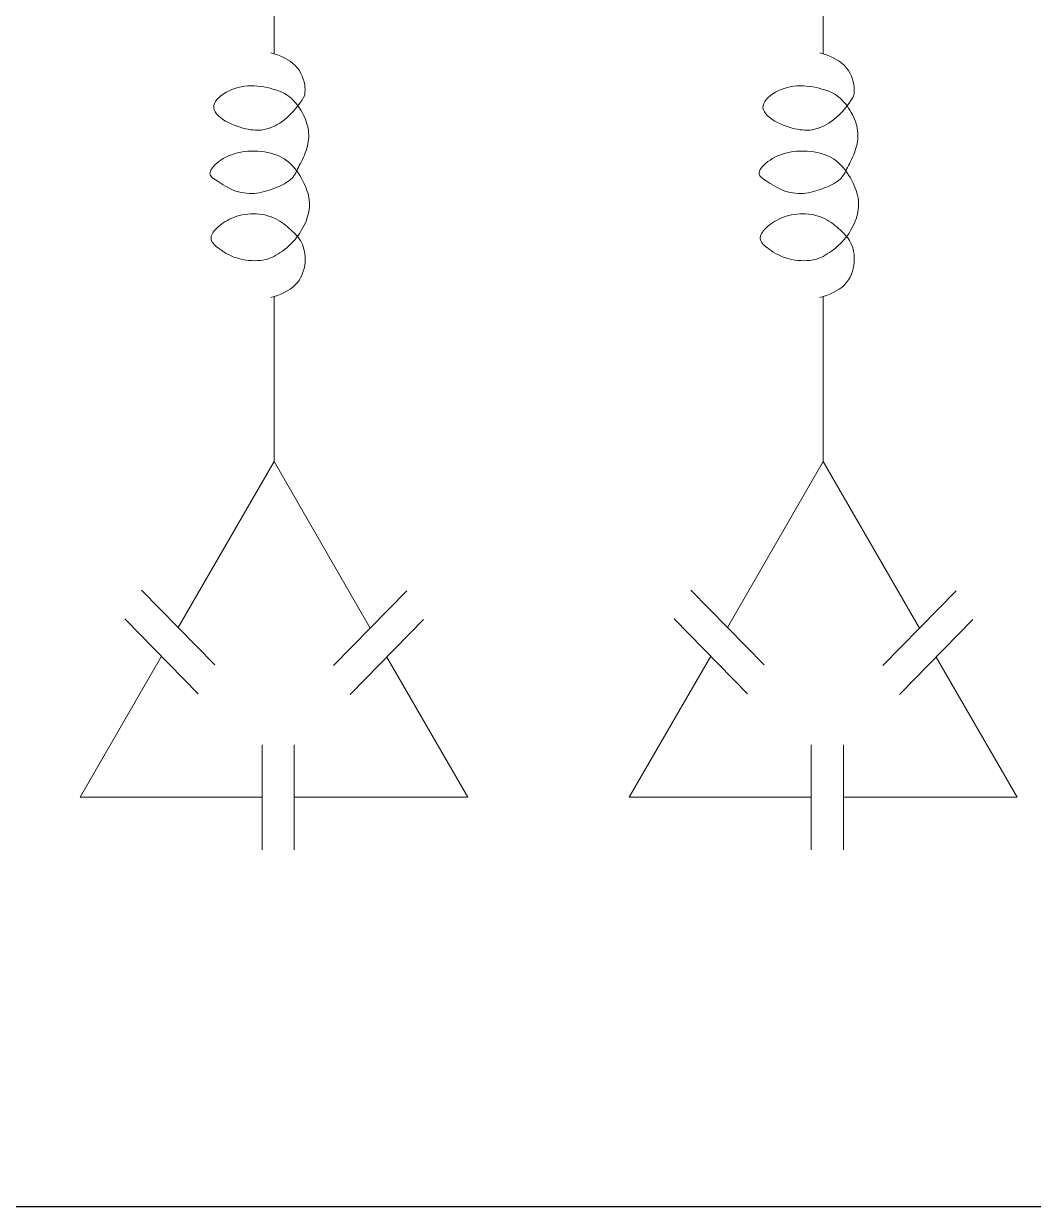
# Model space of a CAD drawing. Extents: x -5343388 to 7033982, y -486386 to 188356.
# Drawn here: x 344080 to 345648, y -412454 to -410616 of the extents above; entities that cross this region are included whole.
import ezdxf

# ---------------------------------------------------------------- set-up
doc = ezdxf.new("R2010")
doc.units = 0
doc.header["$MEASUREMENT"] = 0
doc.layers.add('wire', color=3, linetype='Continuous')
doc.layers.add('Wire Hatch', color=7, linetype='Continuous', lineweight=15)

msp = doc.modelspace()

# ---------------------------------------------------------------- linework, layer by layer
at = {"layer": 'wire'}
msp.add_line((336764.14967, -412453.57823), (348410.2823, -412453.57823), dxfattribs=at)
at = {"layer": 'Wire Hatch'}
for p, q in [((344469.25166, -410662.74337), (344469.25166, -410413.68431)), ((345322.00028, -410662.74337), (345322.00028, -410413.68431)), ((344469.25166, -410662.74337), (344464.01964, -410661.19329)), ((344474.49756, -410664.54937), (344469.25166, -410662.74337)), ((344479.68628, -410666.61799), (344474.49756, -410664.54937)), ((345322.00028, -410662.74337), (345316.76826, -410661.19329)), ((345327.24618, -410664.54937), (345322.00028, -410662.74337)), ((345332.43491, -410666.61799), (345327.24618, -410664.54937)), ((344484.74677, -410668.9559), (344479.68628, -410666.61799)), ((344489.60796, -410671.56977), (344484.74677, -410668.9559)), ((344494.19879, -410674.46629), (344489.60796, -410671.56977)), ((344498.44819, -410677.65212), (344494.19879, -410674.46629)), ((344502.28511, -410681.13394), (344498.44819, -410677.65212)), ((344505.6536, -410684.90917), (344502.28511, -410681.13394)), ((345337.49539, -410668.9559), (345332.43491, -410666.61799)), ((345342.35658, -410671.56977), (345337.49539, -410668.9559)), ((345346.94741, -410674.46629), (345342.35658, -410671.56977)), ((345351.19681, -410677.65212), (345346.94741, -410674.46629)), ((345355.03373, -410681.13394), (345351.19681, -410677.65212)), ((345358.40222, -410684.90917), (345355.03373, -410681.13394)), ((344508.55814, -410688.9381), (344505.6536, -410684.90917)), ((344511.01834, -410693.17178), (344508.55814, -410688.9381)), ((344513.05381, -410697.56124), (344511.01834, -410693.17178)), ((344514.68414, -410702.05753), (344513.05381, -410697.56124)), ((344515.92895, -410706.61169), (344514.68414, -410702.05753)), ((345361.30676, -410688.9381), (345358.40222, -410684.90917)), ((345363.76696, -410693.17178), (345361.30676, -410688.9381)), ((345365.80243, -410697.56124), (345363.76696, -410693.17178)), ((345367.43277, -410702.05753), (345365.80243, -410697.56124)), ((345368.67757, -410706.61169), (345367.43277, -410702.05753)), ((344395.08604, -410722.38414), (344399.3688, -410720.16827)), ((344399.3688, -410720.16827), (344403.83778, -410718.22391)), ((344403.83778, -410718.22391), (344408.47013, -410716.55551)), ((344408.47013, -410716.55551), (344413.24297, -410715.16753)), ((344413.24297, -410715.16753), (344418.13343, -410714.06441)), ((344418.13343, -410714.06441), (344423.11863, -410713.25061)), ((344423.11863, -410713.25061), (344428.17571, -410712.73058)), ((344428.17571, -410712.73058), (344433.28181, -410712.50877)), ((344433.28181, -410712.50877), (344438.41077, -410712.58333)), ((344438.41077, -410712.58333), (344443.5234, -410712.92717)), ((344443.5234, -410712.92717), (344448.57721, -410713.50692)), ((344448.57721, -410713.50692), (344453.52975, -410714.28919)), ((344453.52975, -410714.28919), (344458.33852, -410715.2406)), ((344458.33852, -410715.2406), (344462.96107, -410716.32776)), ((344462.96107, -410716.32776), (344467.35491, -410717.5173)), ((344467.35491, -410717.5173), (344471.47758, -410718.77583)), ((344471.47758, -410718.77583), (344475.29966, -410720.07999)), ((344475.29966, -410720.07999), (344478.84403, -410721.44646)), ((344478.84403, -410721.44646), (344482.14662, -410722.90195)), ((344516.80782, -410711.17474), (344515.92895, -410706.61169)), ((344516.80782, -410711.17474), (344517.07871, -410713.33528)), ((344517.07871, -410713.33528), (344517.27255, -410715.07153)), ((344517.28375, -410721.45845), (344517.09713, -410723.83684)), ((344517.27255, -410715.07153), (344517.38964, -410716.56774)), ((344517.39492, -410719.57696), (344517.28375, -410721.45845)), ((344517.38964, -410716.56774), (344517.43032, -410718.00813)), ((344517.43032, -410718.00813), (344517.39492, -410719.57696)), ((345247.83466, -410722.38414), (345252.11742, -410720.16827)), ((345252.11742, -410720.16827), (345256.58641, -410718.22391)), ((345256.58641, -410718.22391), (345261.21875, -410716.55551)), ((345261.21875, -410716.55551), (345265.99159, -410715.16753)), ((345265.99159, -410715.16753), (345270.88205, -410714.06441)), ((345270.88205, -410714.06441), (345275.86725, -410713.25061)), ((345275.86725, -410713.25061), (345280.92434, -410712.73058)), ((345280.92434, -410712.73058), (345286.03043, -410712.50877)), ((345286.03043, -410712.50877), (345291.15939, -410712.58333)), ((345291.15939, -410712.58333), (345296.27202, -410712.92717)), ((345296.27202, -410712.92717), (345301.32584, -410713.50692)), ((345301.32584, -410713.50692), (345306.27837, -410714.28919)), ((345306.27837, -410714.28919), (345311.08715, -410715.2406)), ((345311.08715, -410715.2406), (345315.70969, -410716.32776)), ((345315.70969, -410716.32776), (345320.10353, -410717.5173)), ((345320.10353, -410717.5173), (345324.2262, -410718.77583)), ((345324.2262, -410718.77583), (345328.04828, -410720.07999)), ((345328.04828, -410720.07999), (345331.59265, -410721.44646)), ((345331.59265, -410721.44646), (345334.89525, -410722.90195)), ((345369.55645, -410711.17474), (345368.67757, -410706.61169)), ((345369.55645, -410711.17474), (345369.82734, -410713.33528)), ((345369.82734, -410713.33528), (345370.02117, -410715.07153)), ((345370.03237, -410721.45845), (345369.84575, -410723.83684)), ((345370.02117, -410715.07153), (345370.13826, -410716.56774)), ((345370.14354, -410719.57696), (345370.03237, -410721.45845)), ((345370.13826, -410716.56774), (345370.17895, -410718.00813)), ((345370.17895, -410718.00813), (345370.14354, -410719.57696)), ((344376.85657, -410739.93628), (344378.58301, -410736.68851)), ((344378.58301, -410736.68851), (344380.94894, -410733.51949)), ((344380.94894, -410733.51949), (344383.86829, -410730.46688)), ((344383.86829, -410730.46688), (344387.25497, -410727.56835)), ((344387.25497, -410727.56835), (344391.02292, -410724.86155)), ((344391.02292, -410724.86155), (344395.08604, -410722.38414)), ((344482.14662, -410722.90195), (344485.24339, -410724.47316)), ((344485.24339, -410724.47316), (344488.17025, -410726.18681)), ((344488.17025, -410726.18681), (344490.96317, -410728.0696)), ((344490.96317, -410728.0696), (344493.65806, -410730.14824)), ((344493.65806, -410730.14824), (344496.29088, -410732.44942)), ((344496.29088, -410732.44942), (344498.88831, -410734.9906)), ((344498.88831, -410734.9906), (344501.44, -410737.75209)), ((344501.44, -410737.75209), (344503.92634, -410740.70499)), ((344509.29279, -410739.7448), (344505.82008, -410744.38176)), ((344512.39118, -410735.12707), (344509.29279, -410739.7448)), ((344515.0308, -410730.6108), (344512.39118, -410735.12707)), ((344516.8354, -410726.89637), (344515.0308, -410730.6108)), ((344517.09713, -410723.83684), (344516.8354, -410726.89637)), ((345229.60519, -410739.93628), (345231.33163, -410736.68851)), ((345231.33163, -410736.68851), (345233.69757, -410733.51949)), ((345233.69757, -410733.51949), (345236.61691, -410730.46688)), ((345236.61691, -410730.46688), (345240.0036, -410727.56835)), ((345240.0036, -410727.56835), (345243.77154, -410724.86155)), ((345243.77154, -410724.86155), (345247.83466, -410722.38414)), ((345334.89525, -410722.90195), (345337.99201, -410724.47316)), ((345337.99201, -410724.47316), (345340.91888, -410726.18681)), ((345340.91888, -410726.18681), (345343.71179, -410728.0696)), ((345343.71179, -410728.0696), (345346.40669, -410730.14824)), ((345346.40669, -410730.14824), (345349.03951, -410732.44942)), ((345349.03951, -410732.44942), (345351.63693, -410734.9906)), ((345351.63693, -410734.9906), (345354.18862, -410737.75209)), ((345354.18862, -410737.75209), (345356.67496, -410740.70499)), ((345362.04141, -410739.7448), (345358.5687, -410744.38176)), ((345365.13981, -410735.12707), (345362.04141, -410739.7448)), ((345367.77942, -410730.6108), (345365.13981, -410735.12707)), ((345369.58402, -410726.89637), (345367.77942, -410730.6108)), ((345369.84575, -410723.83684), (345369.58402, -410726.89637)), ((344375.66649, -410746.51739), (344375.85571, -410743.22512)), ((344376.34487, -410749.77773), (344375.66649, -410746.51739)), ((344375.85571, -410743.22512), (344376.85657, -410739.93628)), ((344377.82626, -410752.98003), (344376.34487, -410749.77773)), ((344380.01593, -410756.1005), (344377.82626, -410752.98003)), ((344382.81916, -410759.11536), (344380.01593, -410756.1005)), ((344494.0007, -410757.58562), (344489.87537, -410761.47709)), ((344498.08957, -410753.38442), (344494.0007, -410757.58562)), ((344502.05752, -410748.95571), (344498.08957, -410753.38442)), ((344505.82008, -410744.38176), (344502.05752, -410748.95571)), ((344503.92634, -410740.70499), (344506.32773, -410743.82034)), ((344506.32773, -410743.82034), (344508.62457, -410747.06923)), ((344508.62457, -410747.06923), (344510.79726, -410750.42272)), ((344510.79726, -410750.42272), (344512.82619, -410753.85187)), ((344512.82619, -410753.85187), (344514.69177, -410757.32776)), ((344514.69177, -410757.32776), (344516.37737, -410760.82554)), ((345228.41511, -410746.51739), (345228.60433, -410743.22512)), ((345229.09349, -410749.77773), (345228.41511, -410746.51739)), ((345228.60433, -410743.22512), (345229.60519, -410739.93628)), ((345230.57488, -410752.98003), (345229.09349, -410749.77773)), ((345232.76455, -410756.1005), (345230.57488, -410752.98003)), ((345235.56778, -410759.11536), (345232.76455, -410756.1005)), ((345346.74932, -410757.58562), (345342.62399, -410761.47709)), ((345350.83819, -410753.38442), (345346.74932, -410757.58562)), ((345354.80614, -410748.95571), (345350.83819, -410753.38442)), ((345358.5687, -410744.38176), (345354.80614, -410748.95571)), ((345356.67496, -410740.70499), (345359.07635, -410743.82034)), ((345359.07635, -410743.82034), (345361.37319, -410747.06923)), ((345361.37319, -410747.06923), (345363.54588, -410750.42272)), ((345363.54588, -410750.42272), (345365.57482, -410753.85187)), ((345365.57482, -410753.85187), (345367.44039, -410757.32776)), ((345367.44039, -410757.32776), (345369.12599, -410760.82554)), ((344386.14123, -410762.00081), (344382.81916, -410759.11536)), ((344389.88741, -410764.73306), (344386.14123, -410762.00081)), ((344393.96298, -410767.28832), (344389.88741, -410764.73306)), ((344398.27323, -410769.6428), (344393.96298, -410767.28832)), ((344402.72989, -410771.77728), (344398.27323, -410769.6428)), ((344407.27063, -410773.69076), (344402.72989, -410771.77728)), ((344411.83956, -410775.38686), (344407.27063, -410773.69076)), ((344416.38083, -410776.86914), (344411.83956, -410775.38686)), ((344467.30726, -410776.28664), (344463.99552, -410777.57864)), ((344470.74648, -410774.72616), (344467.30726, -410776.28664)), ((344474.31416, -410772.85607), (344470.74648, -410774.72616)), ((344478.01132, -410770.63521), (344474.31416, -410772.85607)), ((344481.83895, -410768.02244), (344478.01132, -410770.63521)), ((344485.79804, -410764.97659), (344481.83895, -410768.02244)), ((344489.87537, -410761.47709), (344485.79804, -410764.97659)), ((344516.37737, -410760.82554), (344517.87838, -410764.33666)), ((344517.87838, -410764.33666), (344519.19315, -410767.85669)), ((344519.19315, -410767.85669), (344520.32007, -410771.38117)), ((344520.32007, -410771.38117), (344521.25748, -410774.90565)), ((344521.25748, -410774.90565), (344522.00376, -410778.42568)), ((345238.88985, -410762.00081), (345235.56778, -410759.11536)), ((345242.63603, -410764.73306), (345238.88985, -410762.00081)), ((345246.7116, -410767.28832), (345242.63603, -410764.73306)), ((345251.02185, -410769.6428), (345246.7116, -410767.28832)), ((345255.47851, -410771.77728), (345251.02185, -410769.6428)), ((345260.01925, -410773.69076), (345255.47851, -410771.77728)), ((345264.58819, -410775.38686), (345260.01925, -410773.69076)), ((345269.12945, -410776.86914), (345264.58819, -410775.38686)), ((345320.05589, -410776.28664), (345316.74414, -410777.57864)), ((345323.4951, -410774.72616), (345320.05589, -410776.28664)), ((345327.06278, -410772.85607), (345323.4951, -410774.72616)), ((345330.75994, -410770.63521), (345327.06278, -410772.85607)), ((345334.58757, -410768.02244), (345330.75994, -410770.63521)), ((345338.54667, -410764.97659), (345334.58757, -410768.02244)), ((345342.62399, -410761.47709), (345338.54667, -410764.97659)), ((345369.12599, -410760.82554), (345370.627, -410764.33666)), ((345370.627, -410764.33666), (345371.94178, -410767.85669)), ((345371.94178, -410767.85669), (345373.06869, -410771.38117)), ((345373.06869, -410771.38117), (345374.0061, -410774.90565)), ((345374.0061, -410774.90565), (345374.75239, -410778.42568)), ((344420.83855, -410778.14121), (344416.38083, -410776.86914)), ((344425.15685, -410779.20665), (344420.83855, -410778.14121)), ((344429.27986, -410780.06904), (344425.15685, -410779.20665)), ((344433.15171, -410780.73198), (344429.27986, -410780.06904)), ((344436.73482, -410781.19951), (344433.15171, -410780.73198)), ((344440.06484, -410781.47753), (344436.73482, -410781.19951)), ((344443.1957, -410781.57239), (344440.06484, -410781.47753)), ((344446.18133, -410781.49046), (344443.1957, -410781.57239)), ((344449.07569, -410781.23808), (344446.18133, -410781.49046)), ((344451.9327, -410780.82161), (344449.07569, -410781.23808)), ((344454.80631, -410780.24741), (344451.9327, -410780.82161)), ((344457.75046, -410779.52184), (344454.80631, -410780.24741)), ((344460.81025, -410778.64332), (344457.75046, -410779.52184)), ((344463.99552, -410777.57864), (344460.81025, -410778.64332)), ((344522.00376, -410778.42568), (344522.55728, -410781.93681)), ((344522.55728, -410781.93681), (344522.9164, -410785.43458)), ((344523.05145, -410792.38414), (344522.83309, -410795.84334)), ((344522.9164, -410785.43458), (344523.08031, -410788.91604)), ((344523.08031, -410788.91604), (344523.05145, -410792.38414)), ((345273.58717, -410778.14121), (345269.12945, -410776.86914)), ((345277.90547, -410779.20665), (345273.58717, -410778.14121)), ((345282.02848, -410780.06904), (345277.90547, -410779.20665)), ((345285.90033, -410780.73198), (345282.02848, -410780.06904)), ((345289.48344, -410781.19951), (345285.90033, -410780.73198)), ((345292.81346, -410781.47753), (345289.48344, -410781.19951)), ((345295.94432, -410781.57239), (345292.81346, -410781.47753)), ((345298.92996, -410781.49046), (345295.94432, -410781.57239)), ((345301.82431, -410781.23808), (345298.92996, -410781.49046)), ((345304.68133, -410780.82161), (345301.82431, -410781.23808)), ((345307.55494, -410780.24741), (345304.68133, -410780.82161)), ((345310.49908, -410779.52184), (345307.55494, -410780.24741)), ((345313.55888, -410778.64332), (345310.49908, -410779.52184)), ((345316.74414, -410777.57864), (345313.55888, -410778.64332)), ((345374.75239, -410778.42568), (345375.3059, -410781.93681)), ((345375.3059, -410781.93681), (345375.66502, -410785.43458)), ((345375.80007, -410792.38414), (345375.58171, -410795.84334)), ((345375.66502, -410785.43458), (345375.82893, -410788.91604)), ((345375.82893, -410788.91604), (345375.80007, -410792.38414)), ((344519.01319, -410813.16159), (344517.7319, -410816.65602)), ((344520.13002, -410809.68013), (344519.01319, -410813.16159)), ((344521.0737, -410806.21203), (344520.13002, -410809.68013)), ((344521.84095, -410802.75283), (344521.0737, -410806.21203)), ((344522.4285, -410799.29808), (344521.84095, -410802.75283)), ((344522.83309, -410795.84334), (344522.4285, -410799.29808)), ((345371.76181, -410813.16159), (345370.48052, -410816.65602)), ((345372.87865, -410809.68013), (345371.76181, -410813.16159)), ((345373.82232, -410806.21203), (345372.87865, -410809.68013)), ((345374.58957, -410802.75283), (345373.82232, -410806.21203)), ((345375.17712, -410799.29808), (345374.58957, -410802.75283)), ((345375.58171, -410795.84334), (345375.17712, -410799.29808)), ((344380.22463, -410832.86782), (344383.31567, -410830.38006)), ((344383.31567, -410830.38006), (344386.722, -410827.97464)), ((344386.722, -410827.97464), (344390.41721, -410825.69015)), ((344390.41721, -410825.69015), (344394.38032, -410823.55031)), ((344394.38032, -410823.55031), (344398.59175, -410821.57516)), ((344398.59175, -410821.57516), (344403.03187, -410819.78473)), ((344403.03187, -410819.78473), (344407.6811, -410818.19905)), ((344407.6811, -410818.19905), (344412.51983, -410816.83814)), ((344412.51983, -410816.83814), (344417.52845, -410815.72205)), ((344417.52845, -410815.72205), (344422.68736, -410814.87078)), ((344422.68736, -410814.87078), (344427.97206, -410814.2992)), ((344427.97206, -410814.2992), (344433.33844, -410814.00135)), ((344433.33844, -410814.00135), (344438.73749, -410813.96611)), ((344438.73749, -410813.96611), (344444.1202, -410814.18236)), ((344444.1202, -410814.18236), (344449.43758, -410814.63896)), ((344449.43758, -410814.63896), (344454.64059, -410815.32479)), ((344454.64059, -410815.32479), (344459.68025, -410816.22872)), ((344459.68025, -410816.22872), (344464.50754, -410817.33963)), ((344464.50754, -410817.33963), (344469.08435, -410818.64972)), ((344469.08435, -410818.64972), (344473.41612, -410820.16455)), ((344473.41612, -410820.16455), (344477.51918, -410821.89304)), ((344477.51918, -410821.89304), (344481.40987, -410823.84408)), ((344481.40987, -410823.84408), (344485.10453, -410826.02657)), ((344485.10453, -410826.02657), (344488.61949, -410828.44942)), ((344488.61949, -410828.44942), (344491.9711, -410831.12152)), ((344491.9711, -410831.12152), (344495.17568, -410834.05179)), ((344511.62659, -410830.32219), (344510.03491, -410833.53844)), ((344513.22806, -410827.00135), (344511.62659, -410830.32219)), ((344514.8034, -410823.60038), (344513.22806, -410827.00135)), ((344516.31665, -410820.14378), (344514.8034, -410823.60038)), ((344517.7319, -410816.65602), (344516.31665, -410820.14378)), ((345232.97325, -410832.86782), (345236.06429, -410830.38006)), ((345236.06429, -410830.38006), (345239.47062, -410827.97464)), ((345239.47062, -410827.97464), (345243.16583, -410825.69015)), ((345243.16583, -410825.69015), (345247.12895, -410823.55031)), ((345247.12895, -410823.55031), (345251.34037, -410821.57516)), ((345251.34037, -410821.57516), (345255.7805, -410819.78473)), ((345255.7805, -410819.78473), (345260.42972, -410818.19905)), ((345260.42972, -410818.19905), (345265.26845, -410816.83814)), ((345265.26845, -410816.83814), (345270.27707, -410815.72205)), ((345270.27707, -410815.72205), (345275.43598, -410814.87078)), ((345275.43598, -410814.87078), (345280.72068, -410814.2992)), ((345280.72068, -410814.2992), (345286.08706, -410814.00135)), ((345286.08706, -410814.00135), (345291.48611, -410813.96611)), ((345291.48611, -410813.96611), (345296.86883, -410814.18236)), ((345296.86883, -410814.18236), (345302.1862, -410814.63896)), ((345302.1862, -410814.63896), (345307.38922, -410815.32479)), ((345307.38922, -410815.32479), (345312.42888, -410816.22872)), ((345312.42888, -410816.22872), (345317.25617, -410817.33963)), ((345317.25617, -410817.33963), (345321.83297, -410818.64972)), ((345321.83297, -410818.64972), (345326.16474, -410820.16455)), ((345326.16474, -410820.16455), (345330.2678, -410821.89304)), ((345330.2678, -410821.89304), (345334.15849, -410823.84408)), ((345334.15849, -410823.84408), (345337.85315, -410826.02657)), ((345337.85315, -410826.02657), (345341.36812, -410828.44942)), ((345341.36812, -410828.44942), (345344.71972, -410831.12152)), ((345344.71972, -410831.12152), (345347.9243, -410834.05179)), ((345364.37521, -410830.32219), (345362.78354, -410833.53844)), ((345365.97668, -410827.00135), (345364.37521, -410830.32219)), ((345367.55202, -410823.60038), (345365.97668, -410827.00135)), ((345369.06528, -410820.14378), (345367.55202, -410823.60038)), ((345370.48052, -410816.65602), (345369.06528, -410820.14378)), ((344369.73881, -410849.05105), (344369.85453, -410847.15565)), ((344370.10501, -410850.78176), (344369.73881, -410849.05105)), ((344369.85453, -410847.15565), (344370.47067, -410845.06181)), ((344370.47067, -410845.06181), (344371.56872, -410842.7966)), ((344371.56872, -410842.7966), (344373.12091, -410840.40231)), ((344373.12091, -410840.40231), (344375.09948, -410837.92123)), ((344375.09948, -410837.92123), (344377.47664, -410835.39563)), ((344377.47664, -410835.39563), (344380.22463, -410832.86782)), ((344495.17568, -410834.05179), (344498.24576, -410837.24096)), ((344498.24576, -410837.24096), (344501.17862, -410840.65713)), ((344501.79721, -410849.67197), (344500.41682, -410851.8552)), ((344501.17862, -410840.65713), (344503.96772, -410844.26025)), ((344503.09919, -410847.36411), (344501.79721, -410849.67197)), ((344504.37176, -410844.91826), (344503.09919, -410847.36411)), ((344503.96772, -410844.26025), (344506.60653, -410848.01025)), ((344505.66394, -410842.32108), (344504.37176, -410844.91826)), ((344507.02473, -410839.55921), (344505.66394, -410842.32108)), ((344506.60653, -410848.01025), (344509.08851, -410851.86707)), ((344508.48898, -410836.6256), (344507.02473, -410839.55921)), ((344510.03491, -410833.53844), (344508.48898, -410836.6256)), ((345222.48744, -410849.05105), (345222.60315, -410847.15565)), ((345222.85363, -410850.78176), (345222.48744, -410849.05105)), ((345222.60315, -410847.15565), (345223.21929, -410845.06181)), ((345223.21929, -410845.06181), (345224.31734, -410842.7966)), ((345224.31734, -410842.7966), (345225.86953, -410840.40231)), ((345225.86953, -410840.40231), (345227.8481, -410837.92123)), ((345227.8481, -410837.92123), (345230.22526, -410835.39563)), ((345230.22526, -410835.39563), (345232.97325, -410832.86782)), ((345347.9243, -410834.05179), (345350.99438, -410837.24096)), ((345350.99438, -410837.24096), (345353.92724, -410840.65713)), ((345354.54583, -410849.67197), (345353.16544, -410851.8552)), ((345353.92724, -410840.65713), (345356.71634, -410844.26025)), ((345355.84781, -410847.36411), (345354.54583, -410849.67197)), ((345357.12039, -410844.91826), (345355.84781, -410847.36411)), ((345356.71634, -410844.26025), (345359.35515, -410848.01025)), ((345358.41257, -410842.32108), (345357.12039, -410844.91826)), ((345359.77335, -410839.55921), (345358.41257, -410842.32108)), ((345359.35515, -410848.01025), (345361.83714, -410851.86707)), ((345361.23761, -410836.6256), (345359.77335, -410839.55921)), ((345362.78354, -410833.53844), (345361.23761, -410836.6256)), ((344370.92535, -410852.39675), (344370.10501, -410850.78176)), ((344372.17206, -410853.94497), (344370.92535, -410852.39675)), ((344373.81737, -410855.47538), (344372.17206, -410853.94497)), ((344375.83351, -410857.03695), (344373.81737, -410855.47538)), ((344378.1927, -410858.67864), (344375.83351, -410857.03695)), ((344380.86718, -410860.44942), (344378.1927, -410858.67864)), ((344383.82835, -410862.38042), (344380.86718, -410860.44942)), ((344387.04437, -410864.43161), (344383.82835, -410862.38042)), ((344390.48255, -410866.54511), (344387.04437, -410864.43161)), ((344394.11023, -410868.66307), (344390.48255, -410866.54511)), ((344479.02481, -410867.77879), (344475.72085, -410869.26173)), ((344482.20135, -410866.25134), (344479.02481, -410867.77879)), ((344485.22596, -410864.67494), (344482.20135, -410866.25134)), ((344488.07414, -410863.04511), (344485.22596, -410864.67494)), ((344490.72139, -410861.35743), (344488.07414, -410863.04511)), ((344493.14321, -410859.60743), (344490.72139, -410861.35743)), ((344495.31508, -410857.79066), (344493.14321, -410859.60743)), ((344497.22476, -410855.9012), (344495.31508, -410857.79066)), ((344498.909, -410853.92716), (344497.22476, -410855.9012)), ((344500.41682, -410851.8552), (344498.909, -410853.92716)), ((344509.08851, -410851.86707), (344511.40714, -410855.79066)), ((344511.40714, -410855.79066), (344513.55587, -410859.74096)), ((344513.55587, -410859.74096), (344515.52817, -410863.6779)), ((344515.52817, -410863.6779), (344517.31751, -410867.56885)), ((344517.31751, -410867.56885), (344518.91735, -410871.41084)), ((345223.67397, -410852.39675), (345222.85363, -410850.78176)), ((345224.92068, -410853.94497), (345223.67397, -410852.39675)), ((345226.56599, -410855.47538), (345224.92068, -410853.94497)), ((345228.58213, -410857.03695), (345226.56599, -410855.47538)), ((345230.94132, -410858.67864), (345228.58213, -410857.03695)), ((345233.6158, -410860.44942), (345230.94132, -410858.67864)), ((345236.57697, -410862.38042), (345233.6158, -410860.44942)), ((345239.79299, -410864.43161), (345236.57697, -410862.38042)), ((345243.23117, -410866.54511), (345239.79299, -410864.43161)), ((345246.85886, -410868.66307), (345243.23117, -410866.54511)), ((345331.77343, -410867.77879), (345328.46948, -410869.26173)), ((345334.94997, -410866.25134), (345331.77343, -410867.77879)), ((345337.97458, -410864.67494), (345334.94997, -410866.25134)), ((345340.82277, -410863.04511), (345337.97458, -410864.67494)), ((345343.47002, -410861.35743), (345340.82277, -410863.04511)), ((345345.89183, -410859.60743), (345343.47002, -410861.35743)), ((345348.0637, -410857.79066), (345345.89183, -410859.60743)), ((345349.97338, -410855.9012), (345348.0637, -410857.79066)), ((345351.65763, -410853.92716), (345349.97338, -410855.9012)), ((345353.16544, -410851.8552), (345351.65763, -410853.92716)), ((345361.83714, -410851.86707), (345364.15576, -410855.79066)), ((345364.15576, -410855.79066), (345366.30449, -410859.74096)), ((345366.30449, -410859.74096), (345368.27679, -410863.6779)), ((345368.27679, -410863.6779), (345370.06613, -410867.56885)), ((345370.06613, -410867.56885), (345371.66597, -410871.41084)), ((344397.89474, -410870.72761), (344394.11023, -410868.66307)), ((344401.80341, -410872.68087), (344397.89474, -410870.72761)), ((344405.80355, -410874.46499), (344401.80341, -410872.68087)), ((344409.8625, -410876.02212), (344405.80355, -410874.46499)), ((344413.95141, -410877.30587), (344409.8625, -410876.02212)), ((344418.05665, -410878.31588), (344413.95141, -410877.30587)), ((344422.16842, -410879.06329), (344418.05665, -410878.31588)), ((344426.27693, -410879.55921), (344422.16842, -410879.06329)), ((344430.37236, -410879.81477), (344426.27693, -410879.55921)), ((344434.44493, -410879.84111), (344430.37236, -410879.81477)), ((344438.48483, -410879.64934), (344434.44493, -410879.84111)), ((344442.48225, -410879.2506), (344438.48483, -410879.64934)), ((344446.42848, -410878.6575), (344442.48225, -410879.2506)), ((344450.31918, -410877.88858), (344446.42848, -410878.6575)), ((344454.15106, -410876.96388), (344450.31918, -410877.88858)), ((344457.92087, -410875.90342), (344454.15106, -410876.96388)), ((344461.62533, -410874.72723), (344457.92087, -410875.90342)), ((344465.26118, -410873.45535), (344461.62533, -410874.72723)), ((344468.82515, -410872.1078), (344465.26118, -410873.45535)), ((344472.31398, -410870.70461), (344468.82515, -410872.1078)), ((344475.72085, -410869.26173), (344472.31398, -410870.70461)), ((344518.91735, -410871.41084), (344520.32116, -410875.20832)), ((344520.32116, -410875.20832), (344521.5224, -410878.96574)), ((344521.5224, -410878.96574), (344522.51454, -410882.68755)), ((344522.51454, -410882.68755), (344523.29104, -410886.3782)), ((344523.29104, -410886.3782), (344523.84538, -410890.04214)), ((345250.64337, -410870.72761), (345246.85886, -410868.66307)), ((345254.55203, -410872.68087), (345250.64337, -410870.72761)), ((345258.55217, -410874.46499), (345254.55203, -410872.68087)), ((345262.61113, -410876.02212), (345258.55217, -410874.46499)), ((345266.70003, -410877.30587), (345262.61113, -410876.02212)), ((345270.80527, -410878.31588), (345266.70003, -410877.30587)), ((345274.91704, -410879.06329), (345270.80527, -410878.31588)), ((345279.02555, -410879.55921), (345274.91704, -410879.06329)), ((345283.12099, -410879.81477), (345279.02555, -410879.55921)), ((345287.19355, -410879.84111), (345283.12099, -410879.81477)), ((345291.23345, -410879.64934), (345287.19355, -410879.84111)), ((345295.23087, -410879.2506), (345291.23345, -410879.64934)), ((345299.17711, -410878.6575), (345295.23087, -410879.2506)), ((345303.0678, -410877.88858), (345299.17711, -410878.6575)), ((345306.89968, -410876.96388), (345303.0678, -410877.88858)), ((345310.66949, -410875.90342), (345306.89968, -410876.96388)), ((345314.37395, -410874.72723), (345310.66949, -410875.90342)), ((345318.0098, -410873.45535), (345314.37395, -410874.72723)), ((345321.57377, -410872.1078), (345318.0098, -410873.45535)), ((345325.0626, -410870.70461), (345321.57377, -410872.1078)), ((345328.46948, -410869.26173), (345325.0626, -410870.70461)), ((345371.66597, -410871.41084), (345373.06978, -410875.20832)), ((345373.06978, -410875.20832), (345374.27102, -410878.96574)), ((345374.27102, -410878.96574), (345375.26316, -410882.68755)), ((345375.26316, -410882.68755), (345376.03966, -410886.3782)), ((345376.03966, -410886.3782), (345376.594, -410890.04214)), ((344523.76914, -410904.5299), (344523.1952, -410908.14081)), ((344524.12745, -410900.92122), (344523.76914, -410904.5299)), ((344523.84538, -410890.04214), (344524.17101, -410893.68384)), ((344524.26358, -410897.30809), (344524.12745, -410900.92122)), ((344524.17101, -410893.68384), (344524.26358, -410897.30809)), ((345376.51776, -410904.5299), (345375.94383, -410908.14081)), ((345376.87607, -410900.92122), (345376.51776, -410904.5299)), ((345376.594, -410890.04214), (345376.91963, -410893.68384)), ((345377.0122, -410897.30809), (345376.87607, -410900.92122)), ((345376.91963, -410893.68384), (345377.0122, -410897.30809)), ((344390.45097, -410925.39897), (344393.52758, -410923.44348)), ((344393.52758, -410923.44348), (344396.7937, -410921.57701)), ((344396.7937, -410921.57701), (344400.24277, -410919.81736)), ((344400.24277, -410919.81736), (344403.86828, -410918.18235)), ((344403.86828, -410918.18235), (344407.6615, -410916.68903)), ((344407.6615, -410916.68903), (344411.60501, -410915.35149)), ((344411.60501, -410915.35149), (344415.67921, -410914.18309)), ((344415.67921, -410914.18309), (344419.8645, -410913.19719)), ((344419.8645, -410913.19719), (344424.14126, -410912.40713)), ((344424.14126, -410912.40713), (344428.48991, -410911.82627)), ((344428.48991, -410911.82627), (344432.89083, -410911.46796)), ((344432.89083, -410911.46796), (344437.32442, -410911.34556)), ((344437.32442, -410911.34556), (344441.77, -410911.46907)), ((344441.77, -410911.46907), (344446.2025, -410911.83517)), ((344446.2025, -410911.83517), (344450.5958, -410912.43717)), ((344450.5958, -410912.43717), (344454.92375, -410913.2684)), ((344454.92375, -410913.2684), (344459.16022, -410914.32219)), ((344459.16022, -410914.32219), (344463.27908, -410915.59185)), ((344463.27908, -410915.59185), (344467.25417, -410917.0707)), ((344467.25417, -410917.0707), (344471.05937, -410918.75208)), ((344471.05937, -410918.75208), (344474.6748, -410920.62486)), ((344474.6748, -410920.62486), (344478.10564, -410922.66009)), ((344478.10564, -410922.66009), (344481.36331, -410924.82441)), ((344518.87378, -410922.74021), (344517.31887, -410926.45794)), ((344520.24492, -410919.05364), (344518.87378, -410922.74021)), ((344521.42656, -410915.396), (344520.24492, -410919.05364)), ((344522.41216, -410911.76061), (344521.42656, -410915.396)), ((344523.1952, -410908.14081), (344522.41216, -410911.76061)), ((345243.19959, -410925.39897), (345246.27621, -410923.44348)), ((345246.27621, -410923.44348), (345249.54232, -410921.57701)), ((345249.54232, -410921.57701), (345252.99139, -410919.81736)), ((345252.99139, -410919.81736), (345256.6169, -410918.18235)), ((345256.6169, -410918.18235), (345260.41012, -410916.68903)), ((345260.41012, -410916.68903), (345264.35363, -410915.35149)), ((345264.35363, -410915.35149), (345268.42783, -410914.18309)), ((345268.42783, -410914.18309), (345272.61312, -410913.19719)), ((345272.61312, -410913.19719), (345276.88989, -410912.40713)), ((345276.88989, -410912.40713), (345281.23853, -410911.82627)), ((345281.23853, -410911.82627), (345285.63945, -410911.46796)), ((345285.63945, -410911.46796), (345290.07305, -410911.34556)), ((345290.07305, -410911.34556), (345294.51862, -410911.46907)), ((345294.51862, -410911.46907), (345298.95112, -410911.83517)), ((345298.95112, -410911.83517), (345303.34442, -410912.43717)), ((345303.34442, -410912.43717), (345307.67237, -410913.2684)), ((345307.67237, -410913.2684), (345311.90885, -410914.32219)), ((345311.90885, -410914.32219), (345316.0277, -410915.59185)), ((345316.0277, -410915.59185), (345320.00279, -410917.0707)), ((345320.00279, -410917.0707), (345323.808, -410918.75208)), ((345323.808, -410918.75208), (345327.42343, -410920.62486)), ((345327.42343, -410920.62486), (345330.85426, -410922.66009)), ((345330.85426, -410922.66009), (345334.11193, -410924.82441)), ((345371.62241, -410922.74021), (345370.06749, -410926.45794)), ((345372.99354, -410919.05364), (345371.62241, -410922.74021)), ((345374.17518, -410915.396), (345372.99354, -410919.05364)), ((345375.16079, -410911.76061), (345374.17518, -410915.396)), ((345375.94383, -410908.14081), (345375.16079, -410911.76061)), ((344373.53122, -410942.20609), (344374.80624, -410940.12448)), ((344374.80624, -410940.12448), (344376.34755, -410938.01618)), ((344376.34755, -410938.01618), (344378.14042, -410935.89006)), ((344378.14042, -410935.89006), (344380.17017, -410933.75505)), ((344380.17017, -410933.75505), (344382.42345, -410931.62152)), ((344382.42345, -410931.62152), (344384.89237, -410929.50579)), ((344384.89237, -410929.50579), (344387.57038, -410927.42567)), ((344387.57038, -410927.42567), (344390.45097, -410925.39897)), ((344481.36331, -410924.82441), (344484.45926, -410927.08443)), ((344484.45926, -410927.08443), (344487.40491, -410929.40676)), ((344487.40491, -410929.40676), (344490.21171, -410931.75802)), ((344490.21171, -410931.75802), (344492.89109, -410934.10483)), ((344492.89109, -410934.10483), (344495.45448, -410936.4138)), ((344495.45448, -410936.4138), (344497.9106, -410938.66417)), ((344497.9106, -410938.66417), (344500.25727, -410940.88561)), ((344500.25727, -410940.88561), (344502.48958, -410943.1204)), ((344509.30224, -410941.28435), (344506.85702, -410944.87968)), ((344511.57268, -410937.62449), (344509.30224, -410941.28435)), ((344513.66668, -410933.92011), (344511.57268, -410937.62449)), ((344515.58262, -410930.19125), (344513.66668, -410933.92011)), ((344517.31887, -410926.45794), (344515.58262, -410930.19125)), ((345226.27984, -410942.20609), (345227.55487, -410940.12448)), ((345227.55487, -410940.12448), (345229.09617, -410938.01618)), ((345229.09617, -410938.01618), (345230.88905, -410935.89006)), ((345230.88905, -410935.89006), (345232.91879, -410933.75505)), ((345232.91879, -410933.75505), (345235.17208, -410931.62152)), ((345235.17208, -410931.62152), (345237.64099, -410929.50579)), ((345237.64099, -410929.50579), (345240.31901, -410927.42567)), ((345240.31901, -410927.42567), (345243.19959, -410925.39897)), ((345334.11193, -410924.82441), (345337.20788, -410927.08443)), ((345337.20788, -410927.08443), (345340.15353, -410929.40676)), ((345340.15353, -410929.40676), (345342.96033, -410931.75802)), ((345342.96033, -410931.75802), (345345.63971, -410934.10483)), ((345345.63971, -410934.10483), (345348.2031, -410936.4138)), ((345348.2031, -410936.4138), (345350.65922, -410938.66417)), ((345350.65922, -410938.66417), (345353.00589, -410940.88561)), ((345353.00589, -410940.88561), (345355.23821, -410943.1204)), ((345362.05087, -410941.28435), (345359.60564, -410944.87968)), ((345364.3213, -410937.62449), (345362.05087, -410941.28435)), ((345366.4153, -410933.92011), (345364.3213, -410937.62449)), ((345368.33125, -410930.19125), (345366.4153, -410933.92011)), ((345370.06749, -410926.45794), (345368.33125, -410930.19125)), ((344371.38793, -410950.08739), (344371.45083, -410948.20164)), ((344371.66129, -410951.90713), (344371.38793, -410950.08739)), ((344371.45083, -410948.20164), (344371.83881, -410946.25356)), ((344372.2679, -410953.6779), (344371.66129, -410951.90713)), ((344371.83881, -410946.25356), (344372.53717, -410944.25208)), ((344373.20123, -410955.42196), (344372.2679, -410953.6779)), ((344372.53717, -410944.25208), (344373.53122, -410942.20609)), ((344374.45475, -410957.16158), (344373.20123, -410955.42196)), ((344376.02192, -410958.91899), (344374.45475, -410957.16158)), ((344377.8962, -410960.71647), (344376.02192, -410958.91899)), ((344495.39785, -410958.22982), (344492.19109, -410961.23724)), ((344498.49352, -410955.07997), (344495.39785, -410958.22982)), ((344501.44871, -410951.79659), (344498.49352, -410955.07997)), ((344504.23863, -410948.39043), (344501.44871, -410951.79659)), ((344502.48958, -410943.1204), (344504.60265, -410945.41083)), ((344506.85702, -410944.87968), (344504.23863, -410948.39043)), ((344504.60265, -410945.41083), (344506.59156, -410947.79919)), ((344506.59156, -410947.79919), (344508.45141, -410950.32775)), ((344508.45141, -410950.32775), (344510.17731, -410953.0388)), ((344510.17731, -410953.0388), (344511.76435, -410955.97463)), ((344511.76435, -410955.97463), (344513.20464, -410959.16677)), ((344513.20464, -410959.16677), (344514.47831, -410962.60371)), ((345224.13656, -410950.08739), (345224.19945, -410948.20164)), ((345224.40991, -410951.90713), (345224.13656, -410950.08739)), ((345224.19945, -410948.20164), (345224.58743, -410946.25356)), ((345225.01652, -410953.6779), (345224.40991, -410951.90713)), ((345224.58743, -410946.25356), (345225.28579, -410944.25208)), ((345225.94985, -410955.42196), (345225.01652, -410953.6779)), ((345225.28579, -410944.25208), (345226.27984, -410942.20609)), ((345227.20337, -410957.16158), (345225.94985, -410955.42196)), ((345228.77054, -410958.91899), (345227.20337, -410957.16158)), ((345230.64482, -410960.71647), (345228.77054, -410958.91899)), ((345348.14647, -410958.22982), (345344.93971, -410961.23724)), ((345351.24215, -410955.07997), (345348.14647, -410958.22982)), ((345354.19733, -410951.79659), (345351.24215, -410955.07997)), ((345356.98725, -410948.39043), (345354.19733, -410951.79659)), ((345355.23821, -410943.1204), (345357.35127, -410945.41083)), ((345359.60564, -410944.87968), (345356.98725, -410948.39043)), ((345357.35127, -410945.41083), (345359.34018, -410947.79919)), ((345359.34018, -410947.79919), (345361.20003, -410950.32775)), ((345361.20003, -410950.32775), (345362.92593, -410953.0388)), ((345362.92593, -410953.0388), (345364.51298, -410955.97463)), ((345364.51298, -410955.97463), (345365.95327, -410959.16677)), ((345365.95327, -410959.16677), (345367.22693, -410962.60371)), ((344380.07107, -410962.57626), (344377.8962, -410960.71647)), ((344382.53998, -410964.52063), (344380.07107, -410962.57626)), ((344385.29505, -410966.56068), (344382.53998, -410964.52063)), ((344388.32293, -410968.66306), (344385.29505, -410966.56068)), ((344391.60892, -410970.78324), (344388.32293, -410968.66306)), ((344395.13831, -410972.87671), (344391.60892, -410970.78324)), ((344398.89641, -410974.89896), (344395.13831, -410972.87671)), ((344402.86851, -410976.80549), (344398.89641, -410974.89896)), ((344407.03991, -410978.55178), (344402.86851, -410976.80549)), ((344411.39591, -410980.09332), (344407.03991, -410978.55178)), ((344469.00975, -410977.56217), (344465.75044, -410979.13079)), ((344472.25272, -410975.79325), (344469.00975, -410977.56217)), ((344475.52019, -410973.82626), (344472.25272, -410975.79325)), ((344478.8413, -410971.66454), (344475.52019, -410973.82626)), ((344482.19835, -410969.31588), (344478.8413, -410971.66454)), ((344485.56194, -410966.78917), (344482.19835, -410969.31588)), ((344488.90265, -410964.09333), (344485.56194, -410966.78917)), ((344492.19109, -410961.23724), (344488.90265, -410964.09333)), ((344514.47831, -410962.60371), (344515.56248, -410966.26321)), ((344515.56248, -410966.26321), (344516.43427, -410970.123)), ((344516.43427, -410970.123), (344517.07083, -410974.16083)), ((344517.07083, -410974.16083), (344517.44928, -410978.35445)), ((344517.44928, -410978.35445), (344517.54676, -410982.6816)), ((345232.81969, -410962.57626), (345230.64482, -410960.71647)), ((345235.28861, -410964.52063), (345232.81969, -410962.57626)), ((345238.04367, -410966.56068), (345235.28861, -410964.52063)), ((345241.07155, -410968.66306), (345238.04367, -410966.56068)), ((345244.35754, -410970.78324), (345241.07155, -410968.66306)), ((345247.88694, -410972.87671), (345244.35754, -410970.78324)), ((345251.64503, -410974.89896), (345247.88694, -410972.87671)), ((345255.61714, -410976.80549), (345251.64503, -410974.89896)), ((345259.78854, -410978.55178), (345255.61714, -410976.80549)), ((345264.14453, -410980.09332), (345259.78854, -410978.55178)), ((345321.75837, -410977.56217), (345318.49907, -410979.13079)), ((345325.00134, -410975.79325), (345321.75837, -410977.56217)), ((345328.26882, -410973.82626), (345325.00134, -410975.79325)), ((345331.58993, -410971.66454), (345328.26882, -410973.82626)), ((345334.94698, -410969.31588), (345331.58993, -410971.66454)), ((345338.31056, -410966.78917), (345334.94698, -410969.31588)), ((345341.65127, -410964.09333), (345338.31056, -410966.78917)), ((345344.93971, -410961.23724), (345341.65127, -410964.09333)), ((345367.22693, -410962.60371), (345368.3111, -410966.26321)), ((345368.3111, -410966.26321), (345369.1829, -410970.123)), ((345369.1829, -410970.123), (345369.81946, -410974.16083)), ((345369.81946, -410974.16083), (345370.19791, -410978.35445)), ((345370.19791, -410978.35445), (345370.29538, -410982.6816)), ((344415.91527, -410981.39377), (344411.39591, -410980.09332)), ((344420.55061, -410982.44941), (344415.91527, -410981.39377)), ((344425.24803, -410983.26469), (344420.55061, -410982.44941)), ((344429.95362, -410983.84407), (344425.24803, -410983.26469)), ((344434.61346, -410984.19199), (344429.95362, -410983.84407)), ((344439.17366, -410984.31291), (344434.61346, -410984.19199)), ((344443.5803, -410984.21128), (344439.17366, -410984.31291)), ((344447.77947, -410983.89154), (344443.5803, -410984.21128)), ((344451.73306, -410983.35779), (344447.77947, -410983.89154)), ((344455.46611, -410982.61261), (344451.73306, -410983.35779)), ((344459.01946, -410981.65824), (344455.46611, -410982.61261)), ((344462.43396, -410980.49689), (344459.01946, -410981.65824)), ((344465.75044, -410979.13079), (344462.43396, -410980.49689)), ((344515.92895, -410996.20608), (344514.68414, -411000.76024)), ((344516.80782, -410991.64303), (344515.92895, -410996.20608)), ((344517.34038, -410987.12003), (344516.80782, -410991.64303)), ((344517.54676, -410982.6816), (344517.34038, -410987.12003)), ((345268.66389, -410981.39377), (345264.14453, -410980.09332)), ((345273.29923, -410982.44941), (345268.66389, -410981.39377)), ((345277.99665, -410983.26469), (345273.29923, -410982.44941)), ((345282.70224, -410983.84407), (345277.99665, -410983.26469)), ((345287.36209, -410984.19199), (345282.70224, -410983.84407)), ((345291.92228, -410984.31291), (345287.36209, -410984.19199)), ((345296.32892, -410984.21128), (345291.92228, -410984.31291)), ((345300.52809, -410983.89154), (345296.32892, -410984.21128)), ((345304.48168, -410983.35779), (345300.52809, -410983.89154)), ((345308.21473, -410982.61261), (345304.48168, -410983.35779)), ((345311.76808, -410981.65824), (345308.21473, -410982.61261)), ((345315.18258, -410980.49689), (345311.76808, -410981.65824)), ((345318.49907, -410979.13079), (345315.18258, -410980.49689)), ((345368.67757, -410996.20608), (345367.43277, -411000.76024)), ((345369.55645, -410991.64303), (345368.67757, -410996.20608)), ((345370.089, -410987.12003), (345369.55645, -410991.64303)), ((345370.29538, -410982.6816), (345370.089, -410987.12003)), ((344508.55814, -411013.87967), (344505.6536, -411017.9086)), ((344511.01834, -411009.64599), (344508.55814, -411013.87967)), ((344513.05381, -411005.25653), (344511.01834, -411009.64599)), ((344514.68414, -411000.76024), (344513.05381, -411005.25653)), ((345361.30676, -411013.87967), (345358.40222, -411017.9086)), ((345363.76696, -411009.64599), (345361.30676, -411013.87967)), ((345365.80243, -411005.25653), (345363.76696, -411009.64599)), ((345367.43277, -411000.76024), (345365.80243, -411005.25653)), ((344484.74677, -411033.86187), (344479.68628, -411036.19978)), ((344489.60796, -411031.248), (344484.74677, -411033.86187)), ((344494.19879, -411028.35148), (344489.60796, -411031.248)), ((344498.44819, -411025.16565), (344494.19879, -411028.35148)), ((344502.28511, -411021.68383), (344498.44819, -411025.16565)), ((344505.6536, -411017.9086), (344502.28511, -411021.68383)), ((345337.49539, -411033.86187), (345332.43491, -411036.19978)), ((345342.35658, -411031.248), (345337.49539, -411033.86187)), ((345346.94741, -411028.35148), (345342.35658, -411031.248)), ((345351.19681, -411025.16565), (345346.94741, -411028.35148)), ((345355.03373, -411021.68383), (345351.19681, -411025.16565)), ((345358.40222, -411017.9086), (345355.03373, -411021.68383)), ((344469.25166, -411040.0744), (344464.01964, -411041.62448)), ((344474.49756, -411038.2684), (344469.25166, -411040.0744)), ((344469.25166, -411040.0744), (344469.25166, -411296.51849)), ((344479.68628, -411036.19978), (344474.49756, -411038.2684)), ((345322.00028, -411040.0744), (345316.76826, -411041.62448)), ((345327.24618, -411038.2684), (345322.00028, -411040.0744)), ((345322.00028, -411040.0744), (345322.00028, -411296.51849)), ((345332.43491, -411036.19978), (345327.24618, -411038.2684)), ((344263.519, -411496.0073), (344377.49546, -411612.29548)), ((344675.66236, -411497.18172), (344561.68591, -411613.4699)), ((345116.26762, -411496.0073), (345230.24408, -411612.29548)), ((345528.41099, -411497.18172), (345414.43453, -411613.4699)), ((344237.67927, -411540.76302), (344351.65573, -411657.05121)), ((344701.50209, -411541.93744), (344587.52563, -411658.22562)), ((345090.42789, -411540.76302), (345204.40435, -411657.05121)), ((345554.25072, -411541.93744), (345440.27426, -411658.22562)), ((344450.72524, -411736.53986), (344450.72524, -411899.45781)), ((344500.50963, -411736.53986), (344500.50963, -411899.45781)), ((345303.47386, -411736.53986), (345303.47386, -411899.45781)), ((345353.25825, -411736.53986), (345353.25825, -411899.45781))]:
    msp.add_line(p, q, dxfattribs=at)
for points in [[(344618.67414, -411555.32581), (344469.25166, -411296.51849), (344320.50723, -411554.15139)], [(345471.42276, -411555.32581), (345322.00028, -411296.51849), (345173.25585, -411554.15139)], [(344294.6675, -411598.90712), (344168.17484, -411817.99884), (344450.72524, -411817.99884)], [(344770.32848, -411817.99884), (344644.51386, -411600.08153)], [(345147.41612, -411598.90712), (345020.92346, -411817.99884), (345303.47386, -411817.99884)], [(345623.0771, -411817.99884), (345497.26249, -411600.08153)], [(344500.50963, -411817.99884), (344770.32848, -411817.99884)], [(345353.25825, -411817.99884), (345623.0771, -411817.99884)]]:
    msp.add_lwpolyline(points, dxfattribs=at)

doc.saveas('drawing.dxf')
